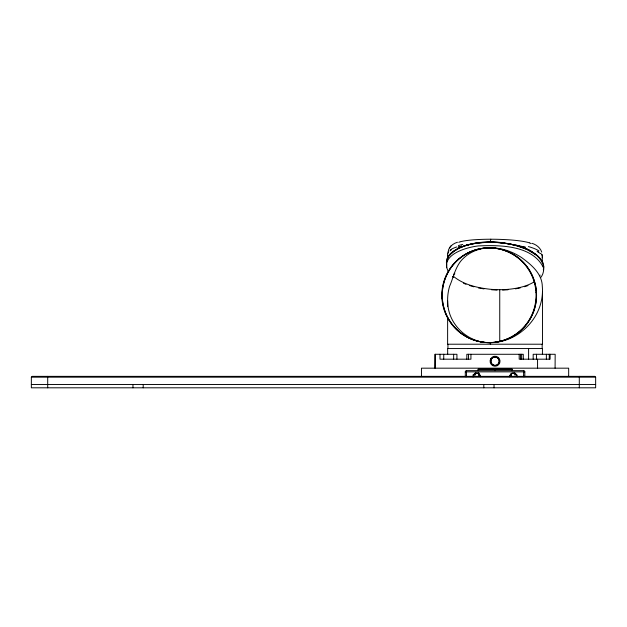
<?xml version="1.0" encoding="UTF-8"?>
<svg xmlns="http://www.w3.org/2000/svg" width="627" height="627" viewBox="0 0 627 627"><rect width="100%" height="100%" fill="white"/><g stroke="black" fill="none" stroke-linecap="round" stroke-linejoin="round"><path stroke-width="0.94" d="M447.858 258.277L447.803 255.252M543.719 266.859L543.546 268.764M555.083 368.174L555.169 354.279L533.177 354.279L533.177 359.185M542.41 354.279L542.473 348.549L447.631 348.549L447.702 354.279M435.263 354.279L435.028 368.174L434.95 354.279L456.934 354.279L456.934 359.185M447.082 261.671L447.239 258.92L450.382 253.833L451.895 252.438M543.107 266.263L543.209 264.429C535.466 247.195 513.552 244.06 496.725 242.241C480.76 241.669 462.883 242.876 450.343 253.896L449.959 254.28M490.259 242.108L490.251 242.241A44.368 18.449 2.6 0 1 499.139 242.68M446.565 260.613L446.4 262.533M446.596 260.479L447.184 258.528M543.507 268.952L543.303 269.782M490.369 344.215L490.369 342.663C468.808 343.322 448.995 325.476 447.788 303.844A94.418 66.438 -5.6 0 1 449.551 286.414C453.823 276.609 455.57 265.041 464.09 257.658C471.261 251.004 481.113 247.767 490.8 247.79C501.804 247.83 512.58 251.623 521.719 257.658C531.257 264.657 542.089 273.544 542.308 286.414A94.418 66.438 -5.6 0 1 540.623 303.844C534.408 326.095 512.635 343.149 489.358 342.663A47.433 47.205 90 0 1 448.485 271.515A47.433 47.205 90 0 1 530.238 271.515A47.433 47.205 90 0 1 489.358 342.663M448.321 250.392C449.59 246.231 453.423 243.425 457.467 242.257M447.843 253.245L448.14 252.673M447.239 258.395L448.266 256.451M472.727 376.764L474.733 373.292L478.746 373.292L480.752 376.764M509.367 376.764L511.373 373.292L515.386 373.292L517.393 376.764M540.693 277.604C543.938 273.685 544.487 267.517 542.935 262.878M448.352 256.318L449.833 254.405M451.189 245.729L449.449 247.877M540.16 275.096L539.549 275.739M451.299 253.567L451.777 253.081M31.35 377.172L32.165 376.357L594.835 376.357L595.65 377.172L595.65 387.807L31.35 387.807L31.35 377.172L595.65 377.172M450.092 254.883C454.199 250.165 460.03 247.485 465.877 245.596A43.961 18.371 2.6 0 1 477.406 243.143L485.58 242.414M451.895 252.963L452.396 252.493M452.522 252.383L453.047 251.929M452.067 252.297L454.324 250.651M449.857 250.91L451.275 249.993M454.081 251.106L454.881 250.534M454.951 250.487L456.707 249.366M534.392 281.742C526.931 286.335 518.176 288.248 509.563 289.204A43.232 18.065 2.6 0 1 499.743 289.69A43.232 18.065 2.6 0 1 489.718 289.204C476.998 287.754 463.69 284.721 453.572 276.436M456.864 249.272L458.815 248.214M457.624 248.754L458.243 248.449M458.353 248.394L460.626 247.383A49.259 20.44 2.5 0 1 464.599 245.988L466.566 245.188M524.619 286.735L527.989 285.575M466.222 245.29L466.08 245.329A48.35 20.323 2.7 0 0 458.776 248.206M465.892 245.533L467.044 245.047M460.249 241.795L460.986 241.599A38.396 4.985 0.7 0 1 462.663 241.215L464.293 240.909A38.145 4.953 0.7 0 1 468.643 240.306L471.12 240.047A37.205 4.836 0.7 0 1 474.137 239.788L476.99 239.608A36.703 4.765 0.7 0 1 480.619 239.428L483.801 239.318A35.951 4.671 0.7 0 1 497.156 239.295L499.186 239.357A36.813 4.781 0.7 0 1 505.291 239.608L507.267 239.718A37.142 4.82 0.7 0 1 511.256 240L514.618 240.298A38.239 4.969 0.7 0 1 518.106 240.682L520.919 241.05A38.341 4.977 0.7 0 1 523.725 241.505L525.904 241.928A39.133 5.087 0.7 0 1 527.973 242.43L529.282 242.829M466.386 245.384L467.718 244.859M458.995 246.952L461.691 246.254M466.77 245.282L468.557 244.64M467.523 245.071L468.291 244.867M468.73 244.593L471.355 243.981M472.766 243.879L475.172 243.456M512.235 370.635L511.82 368.997L478.291 368.997L477.884 370.635M515.433 288.851L520.183 287.965M475.25 243.268L477.312 242.97M502.58 290.097L508.011 289.776M489.358 247.79L490.8 247.79M535.967 292.394L536.398 292.394A47.354 47.119 90 0 1 492.179 342.499A47.354 47.119 90 0 1 442.325 298.06L441.894 298.06M478.291 369.405L495.056 369.342L495.056 370.635M495.463 369.405L512.181 369.405M465.289 376.733L465.289 371.858A1.23 1.23 0 0 1 466.512 370.635L523.6 370.635A1.23 1.23 0 0 1 524.823 371.858L524.823 376.733M465.305 371.858L524.815 371.858M472.97 374.883L475.501 374.883L475.509 372.336M517.009 374.883L514.618 374.883L514.602 372.336M31.35 384.531L595.65 384.531M491.513 289.776L497.078 290.097M499.288 242.688L501.522 242.704M500.597 242.814L503.097 242.884M501.326 242.884L503.41 242.915M502.925 243.064L503.505 243.135A45.638 18.943 2.6 0 1 508.387 243.903M478.393 287.934L484.036 288.914M508.56 243.903L509.43 244.06M522.518 247.203A47.386 1.356 1.2 0 0 525.355 247.203L518.944 245.831M518.623 245.768L515.363 245.141M510.049 243.95L511.303 244.428M510.151 244.201L507.024 243.417A44.227 18.246 2.5 0 0 503.622 242.947M510.292 244.224L510.731 244.311M511.005 244.138L512.455 244.679M511.585 244.256L512.737 244.742M513.121 244.593L515.182 245.094M517.534 245.956L521.539 247.203M469.474 285.497L473.871 286.813M532.088 243.323C536.367 244.687 540.333 247.728 541.728 252.132M526.014 248.911L529.313 250.424M463.447 283.169L465.994 284.321M537.002 251.129L538.483 251.913M531.077 243.597L530.724 243.409A39.023 5.071 0.7 0 0 529.462 242.892M530.998 251.38L534.361 253.567M533.334 252.673L535.866 254.405M535.967 254.883L526.594 249.28L516.217 245.596A44.595 18.638 2.6 0 0 483.597 242.563M534.525 253.684L535.975 254.828M536.022 254.531L538.311 256.451M454.073 274.838L453.697 274.548M454.849 273.866L454.089 273.254M540.748 253.488L541.783 254.578M538.444 256.568L540.286 258.528M452.396 276.421L453.634 277.604M540.403 258.669L541.799 260.613M448.587 272.055C438.931 254.891 466.598 247.163 478.479 245.917C499.985 244.945 532.629 245.196 543.484 267.737M541.869 260.73L542.849 262.682M542.23 255.322L542.261 262.133M446.745 265.166L446.4 262.682M543.484 264.688L543.719 266.702M542.473 291.986L542.48 344.215L447.623 344.215L447.631 317.223M579.293 376.357L579.293 387.807M568.665 376.357L568.665 368.174L421.454 368.174L421.454 376.357M550.114 354.279L550.114 359.185L519.18 359.185L519.18 354.279M549.26 354.279L549.26 359.185M546.368 354.279L546.368 359.185M542.175 344.215L542.175 348.549M537.558 359.185L537.558 368.174M536.461 354.279L536.461 359.185M528.6 348.549L528.6 359.185M523.6 370.643L523.6 376.733M523.286 359.185L523.286 354.279L466.833 354.279L466.833 359.185M521.625 354.279L521.625 359.185M520.434 354.279L520.434 359.185M511.82 369.052L511.82 370.635M511.413 373.41L511.413 376.192M499.743 289.69L499.743 341.292M495.463 369.052L495.463 370.635M494.648 369.052L494.648 370.635M494.037 384.531L494.037 387.807M483.809 384.531L483.809 387.807M478.699 372.485L478.699 376.192M478.291 369.052L478.291 370.635M473.714 374.883L473.714 376.811M470.932 354.279L470.932 359.185L439.997 359.185L439.997 354.279M468.487 354.279L468.487 359.185M466.512 370.643L466.512 376.733M453.65 354.279L453.65 359.185M447.937 344.215L447.937 348.549M447.631 300.835L447.631 306.619M446.636 264.688L446.636 267.737M443.744 354.279L443.744 359.185M143.191 384.531L143.191 387.807M132.963 384.531L132.963 387.807M47.707 376.357L47.707 387.807M473.064 376.631A3.684 3.684 0 0 1 476.739 373.089A3.684 3.684 0 0 1 480.415 376.631M509.696 376.631A3.684 3.684 0 0 1 513.38 373.089A3.684 3.684 0 0 1 517.056 376.631M490.385 242.14A4.091 0.408 90 0 1 490.831 239.224M500.518 242.461A45.089 18.591 2.6 0 0 490.353 241.983A45.011 18.63 2.7 0 0 477.335 242.774M516.389 245.141A49.909 21.138 2.4 0 1 531.265 251.302M521.39 246.63A1.685 1.387 88.2 0 1 521.123 246.239M528.365 246.568A49.329 12.14 1.8 0 1 538.946 250.894M541.971 255.377A49.564 10.8 3.9 0 1 542.292 257.807M450.335 249.914A49.227 11.678 0.1 0 1 456.73 246.96M458.149 247.203A47.386 0.76 -1 0 0 460.531 247.203A1.905 1.309 -87.6 0 0 461.198 246.944M458.204 247.21A48.052 11.341 0 0 1 459.042 246.967M447.897 252.07A49.784 11.584 0.1 0 1 448.595 251.012M448.18 252.673A49.909 11.231 -1.5 0 1 448.564 252.172M447.733 255.26A49.611 11.239 -1 0 1 447.85 253.457M449.622 255.518A56.046 23.552 2.8 0 1 449.771 255.291M458.415 245.572A47.48 11.748 0.7 0 1 462.742 244.444M461.919 246.254A38.537 5.008 0.7 0 1 461.26 246.082M458.784 242.304A39.031 5.071 0.7 0 1 459.803 241.936M471.473 243.903A43.592 18.065 2.7 0 1 474.639 243.307L476.802 243.213A44.995 18.685 2.6 0 1 481.536 242.704M537.762 251.936A49.995 10.698 4.3 0 1 540.106 253.394M542.151 254.586A49.172 10.863 3 0 1 542.449 255.33M536.61 255.032A55.662 23.536 2.3 0 1 538.64 257.046M541.556 261.443A57.331 24.124 2.2 0 1 541.681 261.725M485.588 242.437A44.258 18.379 2.6 0 1 490.251 242.328M512.698 244.773A47.746 19.813 2.6 0 1 517.487 245.98M521.468 247.242A50.552 20.965 2.7 0 1 525.826 248.888M529.204 250.463A53.561 22.204 2.7 0 1 532.856 252.469M454.418 250.675A52.237 21.679 2.5 0 1 457.514 248.895M468.338 244.898A46.712 19.39 2.6 0 1 472.805 243.911M442.325 298.06A47.354 47.119 -90 0 1 486.544 247.963A47.354 47.119 -90 0 1 536.398 292.394M490.808 358.62A5 4.977 90 0 0 494.938 366.223A5 4.977 90 0 0 499.429 358.832A5 4.977 90 0 0 490.808 358.62M492.955 364.875A4.209 4.209 0 0 0 499.272 361.23A4.209 4.17 -90 0 0 495.056 357.014A4.209 4.17 -90 0 0 490.894 361.223A4.209 4.17 -90 0 0 495.056 365.439A4.209 4.17 -90 0 0 499.225 361.23A4.209 4.209 0 0 0 492.955 357.578A4.209 4.209 0 0 0 492.955 364.875M528.522 320.914A47.354 47.119 -90 0 0 491.278 247.931A47.354 47.119 -90 0 0 447.004 316.839A47.354 47.119 -90 0 0 528.522 320.914"/></g></svg>
